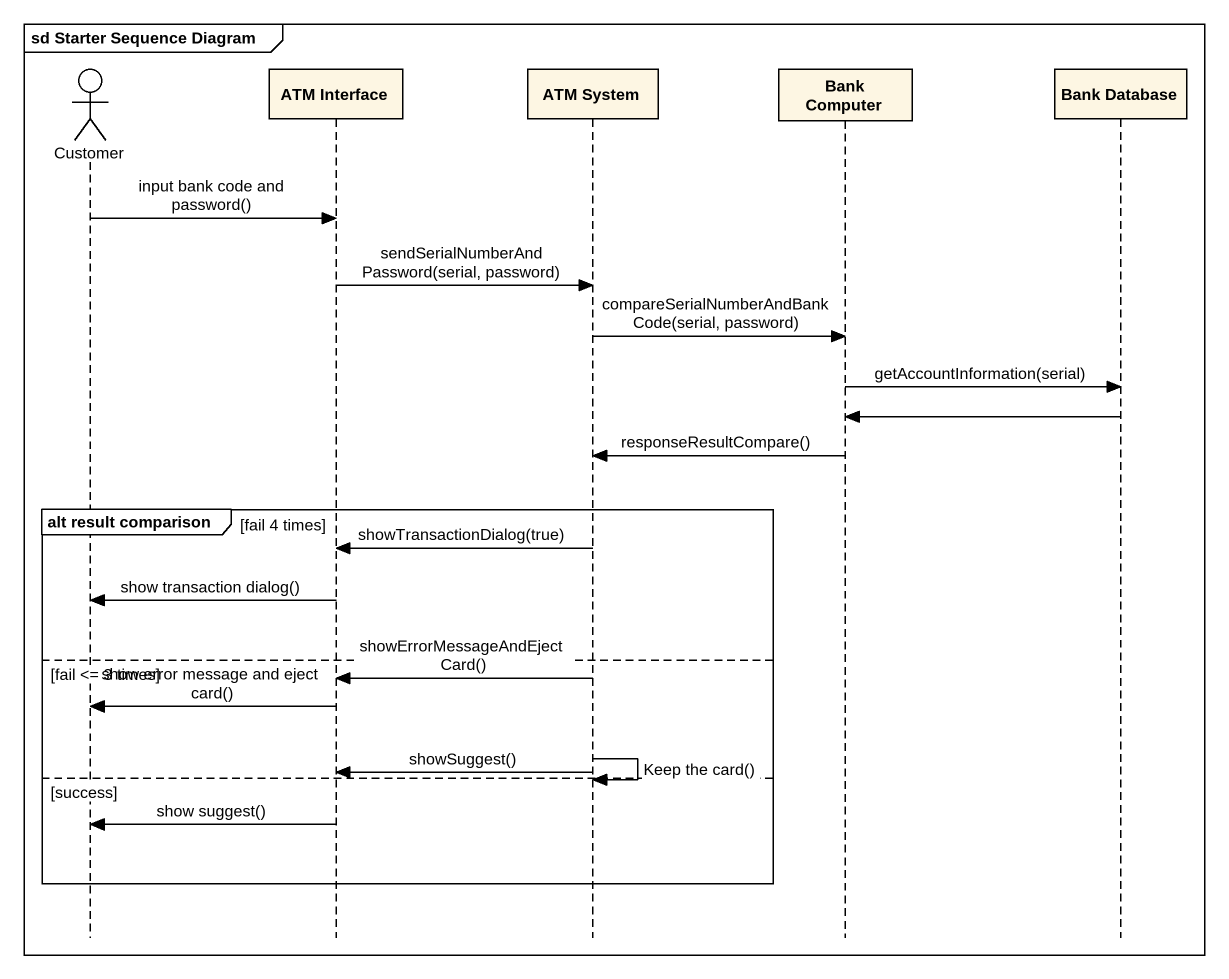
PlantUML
@startuml
mainframe sd Starter Sequence Diagram
hide footbox
actor Customer
participant "ATM Interface" as ATM_Interface
participant "ATM System" as ATM_System
participant "Bank Computer" as Bank_Computer
participant "Bank Database" as Bank_Database

Customer -> ATM_Interface : input bank code and password()
ATM_Interface -> ATM_System : sendSerialNumberAndPassword(serial, password)
ATM_System -> Bank_Computer : compareSerialNumberAndBankCode(serial, password)
Bank_Computer -> Bank_Database : getAccountInformation(serial)
Bank_Database -> Bank_Computer
Bank_Computer -> ATM_System : responseResultCompare()
group alt result comparison [fail 4 times]
  ATM_System -> ATM_Interface : showTransactionDialog(true)
  ATM_Interface -> Customer : show transaction dialog()
else fail <= 3 times
  ATM_System -> ATM_Interface : showErrorMessageAndEjectCard()
  ATM_Interface -> Customer : show error message and eject card()
  ATM_System -> ATM_System : Keep the card()
  ATM_System -> ATM_Interface : showSuggest()
else success
  ATM_Interface -> Customer : show suggest()
end
@enduml
